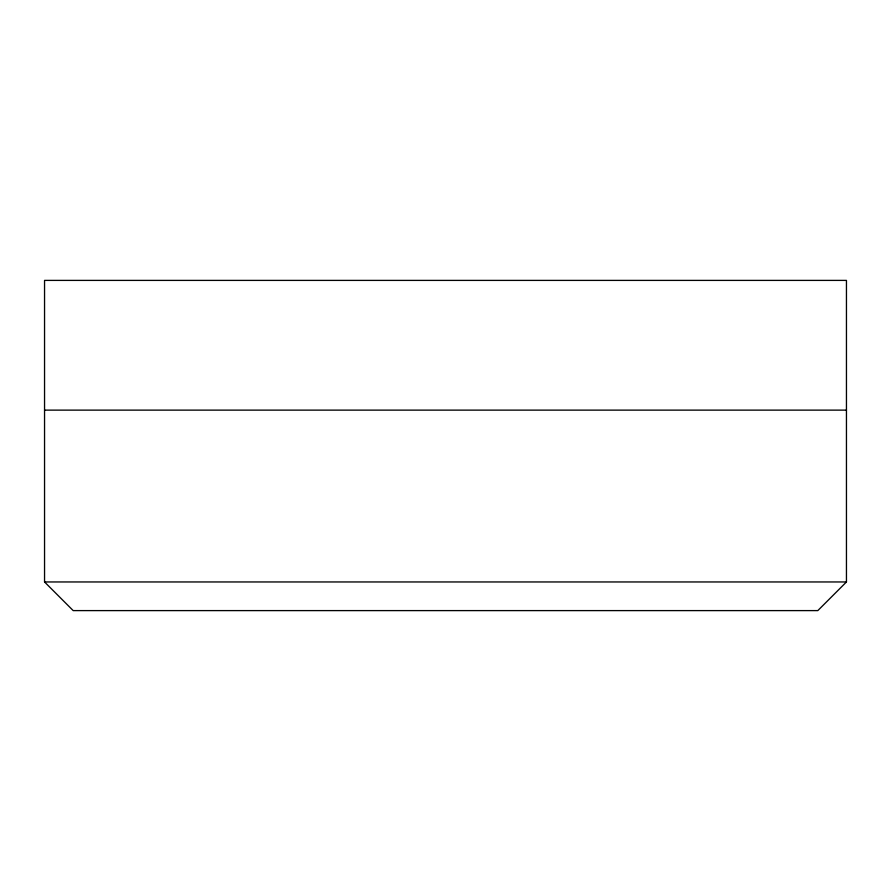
<?xml version="1.0" encoding="UTF-8"?>
<svg xmlns="http://www.w3.org/2000/svg" width="891" height="891" viewBox="0 0 891 891"><rect width="100%" height="100%" fill="white"/><g stroke="black" fill="none" stroke-linecap="round" stroke-linejoin="round"><path stroke-width="1.34" d="M846.45 581.957L817.815 610.602L73.185 610.602L44.55 581.957L44.55 280.398L846.45 280.398L846.45 581.957L44.55 581.957M44.55 410.127L846.45 410.127"/></g></svg>
